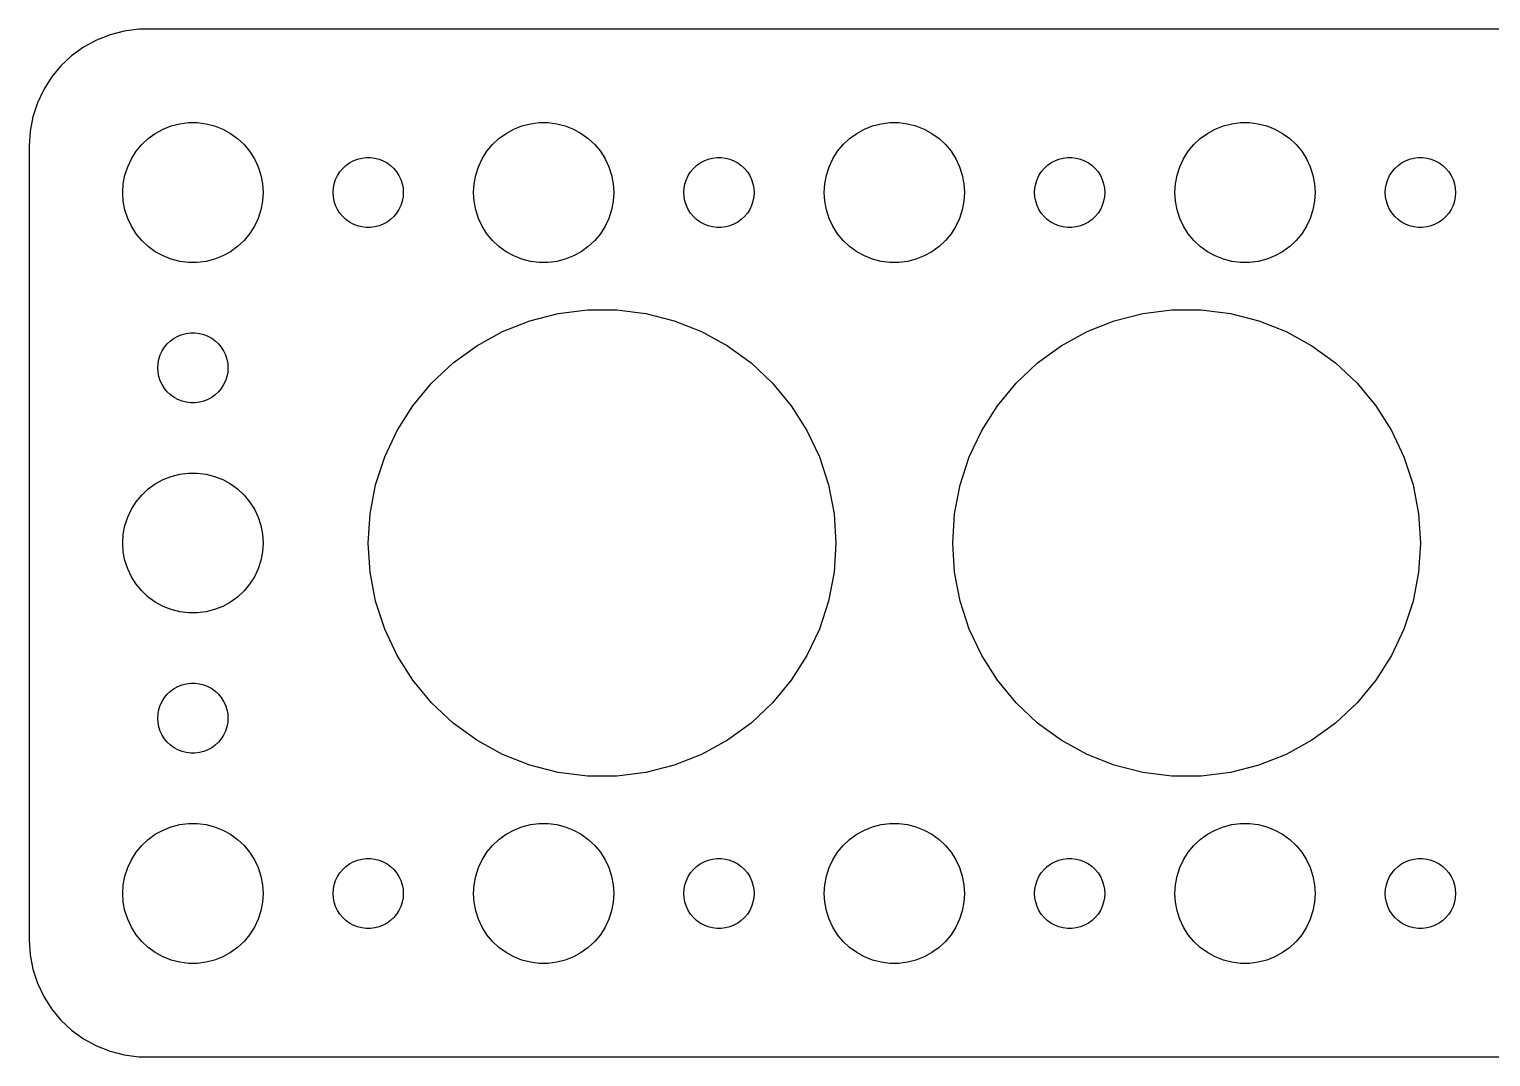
# Model space of a CAD drawing. Header units: metres. Extents: x -74 to 74, y 32 to 76.
# Drawn here: x -74.5 to -12, y 32 to 76 of the extents above; entities that cross this region are included whole.
import ezdxf

# ---------------------------------------------------------------- set-up
doc = ezdxf.new("R2010")
doc.units = ezdxf.units.M

msp = doc.modelspace()

# ---------------------------------------------------------------- linework, layer by layer
for p, q in [((-71.0451, 75.7553), (-71.6289, 75.5241)), ((-70.4369, 75.9114), (-71.0451, 75.7553)), ((-69.8139, 75.9901), (-70.4369, 75.9114)), ((69.8139, 75.9901), (-69.8139, 75.9901)), ((-72.1791, 75.2216), (-72.6871, 74.8526)), ((-71.6289, 75.5241), (-72.1791, 75.2216)), ((-73.1448, 74.4227), (-73.5451, 73.9389)), ((-72.6871, 74.8526), (-73.1448, 74.4227)), ((-73.5451, 73.9389), (-73.8815, 73.4088)), ((-73.8815, 73.4088), (-74.1489, 72.8406)), ((-74.1489, 72.8406), (-74.3429, 72.2434)), ((-74.3429, 72.2434), (-74.4606, 71.6267)), ((-68.427, 71.8532), (-68.0621, 71.9469)), ((-68.0621, 71.9469), (-67.6884, 71.9941)), ((-67.6884, 71.9941), (-67.3116, 71.9941)), ((-67.3116, 71.9941), (-66.9379, 71.9469)), ((-66.9379, 71.9469), (-66.573, 71.8532)), ((-53.427, 71.8532), (-53.0621, 71.9469)), ((-53.0621, 71.9469), (-52.6884, 71.9941)), ((-52.6884, 71.9941), (-52.3116, 71.9941)), ((-52.3116, 71.9941), (-51.9379, 71.9469)), ((-51.9379, 71.9469), (-51.5729, 71.8532)), ((-38.427, 71.8532), (-38.0621, 71.9469)), ((-38.0621, 71.9469), (-37.6884, 71.9941)), ((-37.6884, 71.9941), (-37.3116, 71.9941)), ((-37.3116, 71.9941), (-36.9379, 71.9469)), ((-36.9379, 71.9469), (-36.5729, 71.8532)), ((-23.427, 71.8532), (-23.0621, 71.9469)), ((-23.0621, 71.9469), (-22.6884, 71.9941)), ((-22.6884, 71.9941), (-22.3116, 71.9941)), ((-22.3116, 71.9941), (-21.9379, 71.9469)), ((-21.9379, 71.9469), (-21.5729, 71.8532)), ((-74.4606, 71.6267), (-74.5, 71)), ((-69.6869, 71.0536), (-69.4123, 71.3115)), ((-69.4123, 71.3115), (-69.1075, 71.533)), ((-69.1075, 71.533), (-68.7773, 71.7145)), ((-68.7773, 71.7145), (-68.427, 71.8532)), ((-66.573, 71.8532), (-66.2227, 71.7145)), ((-66.2227, 71.7145), (-65.8925, 71.533)), ((-65.8925, 71.533), (-65.5877, 71.3115)), ((-65.5877, 71.3115), (-65.3131, 71.0536)), ((-54.6869, 71.0536), (-54.4123, 71.3115)), ((-54.4123, 71.3115), (-54.1075, 71.533)), ((-54.1075, 71.533), (-53.7773, 71.7145)), ((-53.7773, 71.7145), (-53.427, 71.8532)), ((-51.5729, 71.8532), (-51.2227, 71.7145)), ((-51.2227, 71.7145), (-50.8925, 71.533)), ((-50.8925, 71.533), (-50.5877, 71.3115)), ((-50.5877, 71.3115), (-50.3131, 71.0536)), ((-39.6869, 71.0536), (-39.4123, 71.3115)), ((-39.4123, 71.3115), (-39.1075, 71.533)), ((-39.1075, 71.533), (-38.7773, 71.7145)), ((-38.7773, 71.7145), (-38.427, 71.8532)), ((-36.5729, 71.8532), (-36.2227, 71.7145)), ((-36.2227, 71.7145), (-35.8925, 71.533)), ((-35.8925, 71.533), (-35.5877, 71.3115)), ((-35.5877, 71.3115), (-35.3131, 71.0536)), ((-24.6869, 71.0536), (-24.4123, 71.3115)), ((-24.4123, 71.3115), (-24.1075, 71.533)), ((-24.1075, 71.533), (-23.7773, 71.7145)), ((-23.7773, 71.7145), (-23.427, 71.8532)), ((-21.5729, 71.8532), (-21.2227, 71.7145)), ((-21.2227, 71.7145), (-20.8925, 71.533)), ((-20.8925, 71.533), (-20.5877, 71.3115)), ((-20.5877, 71.3115), (-20.3131, 71.0536)), ((-74.5, 71), (-74.5, 37)), ((-70.1289, 70.4453), (-69.927, 70.7634)), ((-69.927, 70.7634), (-69.6869, 71.0536)), ((-65.3131, 71.0536), (-65.073, 70.7634)), ((-65.073, 70.7634), (-64.8711, 70.4453)), ((-55.1289, 70.4453), (-54.927, 70.7634)), ((-54.927, 70.7634), (-54.6869, 71.0536)), ((-50.3131, 71.0536), (-50.0729, 70.7634)), ((-50.0729, 70.7634), (-49.8711, 70.4453)), ((-40.1289, 70.4453), (-39.927, 70.7634)), ((-39.927, 70.7634), (-39.6869, 71.0536)), ((-35.3131, 71.0536), (-35.0729, 70.7634)), ((-35.0729, 70.7634), (-34.8711, 70.4453)), ((-25.1289, 70.4453), (-24.927, 70.7634)), ((-24.927, 70.7634), (-24.6869, 71.0536)), ((-20.3131, 71.0536), (-20.0729, 70.7634)), ((-20.0729, 70.7634), (-19.8711, 70.4453)), ((-70.4057, 69.7461), (-70.2893, 70.1044)), ((-70.2893, 70.1044), (-70.1289, 70.4453)), ((-64.8711, 70.4453), (-64.7107, 70.1044)), ((-64.7107, 70.1044), (-64.5943, 69.7461)), ((-61.2135, 69.8817), (-61.0934, 70.0268)), ((-61.0934, 70.0268), (-60.9561, 70.1558)), ((-60.9561, 70.1558), (-60.8037, 70.2665)), ((-60.8037, 70.2665), (-60.6387, 70.3572)), ((-60.6387, 70.3572), (-60.4635, 70.4266)), ((-60.4635, 70.4266), (-60.2811, 70.4734)), ((-60.2811, 70.4734), (-60.0942, 70.497)), ((-60.0942, 70.497), (-59.9058, 70.497)), ((-59.9058, 70.497), (-59.7189, 70.4734)), ((-59.7189, 70.4734), (-59.5365, 70.4266)), ((-59.5365, 70.4266), (-59.3613, 70.3572)), ((-59.3613, 70.3572), (-59.1963, 70.2665)), ((-59.1963, 70.2665), (-59.0439, 70.1558)), ((-59.0439, 70.1558), (-58.9065, 70.0268)), ((-58.9065, 70.0268), (-58.7865, 69.8817)), ((-55.4057, 69.7461), (-55.2893, 70.1044)), ((-55.2893, 70.1044), (-55.1289, 70.4453)), ((-49.8711, 70.4453), (-49.7107, 70.1044)), ((-49.7107, 70.1044), (-49.5942, 69.7461)), ((-46.2135, 69.8817), (-46.0934, 70.0268)), ((-46.0934, 70.0268), (-45.9561, 70.1558)), ((-45.9561, 70.1558), (-45.8037, 70.2665)), ((-45.8037, 70.2665), (-45.6387, 70.3572)), ((-45.6387, 70.3572), (-45.4635, 70.4266)), ((-45.4635, 70.4266), (-45.2811, 70.4734)), ((-45.2811, 70.4734), (-45.0942, 70.497)), ((-45.0942, 70.497), (-44.9058, 70.497)), ((-44.9058, 70.497), (-44.7189, 70.4734)), ((-44.7189, 70.4734), (-44.5365, 70.4266)), ((-44.5365, 70.4266), (-44.3613, 70.3572)), ((-44.3613, 70.3572), (-44.1963, 70.2665)), ((-44.1963, 70.2665), (-44.0439, 70.1558)), ((-44.0439, 70.1558), (-43.9065, 70.0268)), ((-43.9065, 70.0268), (-43.7865, 69.8817)), ((-40.4057, 69.7461), (-40.2893, 70.1044)), ((-40.2893, 70.1044), (-40.1289, 70.4453)), ((-34.8711, 70.4453), (-34.7107, 70.1044)), ((-34.7107, 70.1044), (-34.5942, 69.7461)), ((-31.2135, 69.8817), (-31.0934, 70.0268)), ((-31.0934, 70.0268), (-30.9561, 70.1558)), ((-30.9561, 70.1558), (-30.8037, 70.2665)), ((-30.8037, 70.2665), (-30.6387, 70.3572)), ((-30.6387, 70.3572), (-30.4635, 70.4266)), ((-30.4635, 70.4266), (-30.2811, 70.4734)), ((-30.2811, 70.4734), (-30.0942, 70.497)), ((-30.0942, 70.497), (-29.9058, 70.497)), ((-29.9058, 70.497), (-29.7189, 70.4734)), ((-29.7189, 70.4734), (-29.5365, 70.4266)), ((-29.5365, 70.4266), (-29.3613, 70.3572)), ((-29.3613, 70.3572), (-29.1963, 70.2665)), ((-29.1963, 70.2665), (-29.0439, 70.1558)), ((-29.0439, 70.1558), (-28.9065, 70.0268)), ((-28.9065, 70.0268), (-28.7865, 69.8817)), ((-25.4057, 69.7461), (-25.2893, 70.1044)), ((-25.2893, 70.1044), (-25.1289, 70.4453)), ((-19.8711, 70.4453), (-19.7107, 70.1044)), ((-19.7107, 70.1044), (-19.5942, 69.7461)), ((-16.2135, 69.8817), (-16.0934, 70.0268)), ((-16.0934, 70.0268), (-15.9561, 70.1558)), ((-15.9561, 70.1558), (-15.8037, 70.2665)), ((-15.8037, 70.2665), (-15.6387, 70.3572)), ((-15.6387, 70.3572), (-15.4635, 70.4266)), ((-15.4635, 70.4266), (-15.2811, 70.4734)), ((-15.2811, 70.4734), (-15.0942, 70.497)), ((-15.0942, 70.497), (-14.9058, 70.497)), ((-14.9058, 70.497), (-14.7189, 70.4734)), ((-14.7189, 70.4734), (-14.5365, 70.4266)), ((-14.5365, 70.4266), (-14.3613, 70.3572)), ((-14.3613, 70.3572), (-14.1963, 70.2665)), ((-14.1963, 70.2665), (-14.0439, 70.1558)), ((-14.0439, 70.1558), (-13.9065, 70.0268)), ((-13.9065, 70.0268), (-13.7865, 69.8817)), ((-70.4763, 69.376), (-70.4057, 69.7461)), ((-64.5943, 69.7461), (-64.5237, 69.376)), ((-61.4529, 69.373), (-61.3947, 69.5522)), ((-61.3947, 69.5522), (-61.3145, 69.7226)), ((-61.3145, 69.7226), (-61.2135, 69.8817)), ((-58.7865, 69.8817), (-58.6855, 69.7226)), ((-58.6855, 69.7226), (-58.6053, 69.5522)), ((-58.6053, 69.5522), (-58.5471, 69.373)), ((-55.4763, 69.376), (-55.4057, 69.7461)), ((-49.5942, 69.7461), (-49.5237, 69.376)), ((-46.4529, 69.373), (-46.3947, 69.5522)), ((-46.3947, 69.5522), (-46.3145, 69.7226)), ((-46.3145, 69.7226), (-46.2135, 69.8817)), ((-43.7865, 69.8817), (-43.6855, 69.7226)), ((-43.6855, 69.7226), (-43.6053, 69.5522)), ((-43.6053, 69.5522), (-43.5471, 69.373)), ((-40.4763, 69.376), (-40.4057, 69.7461)), ((-34.5942, 69.7461), (-34.5237, 69.376)), ((-31.4529, 69.373), (-31.3947, 69.5522)), ((-31.3947, 69.5522), (-31.3145, 69.7226)), ((-31.3145, 69.7226), (-31.2135, 69.8817)), ((-28.7865, 69.8817), (-28.6855, 69.7226)), ((-28.6855, 69.7226), (-28.6053, 69.5522)), ((-28.6053, 69.5522), (-28.5471, 69.373)), ((-25.4763, 69.376), (-25.4057, 69.7461)), ((-19.5942, 69.7461), (-19.5237, 69.376)), ((-16.4529, 69.373), (-16.3947, 69.5522)), ((-16.3947, 69.5522), (-16.3145, 69.7226)), ((-16.3145, 69.7226), (-16.2135, 69.8817)), ((-13.7865, 69.8817), (-13.6855, 69.7226)), ((-13.6855, 69.7226), (-13.6053, 69.5522)), ((-13.6053, 69.5522), (-13.5471, 69.373)), ((-70.5, 69), (-70.4763, 69.376)), ((-70.4763, 68.624), (-70.5, 69)), ((-64.5237, 69.376), (-64.5, 69)), ((-64.5, 69), (-64.5237, 68.624)), ((-61.5, 69), (-61.4882, 69.188)), ((-61.4882, 68.812), (-61.5, 69)), ((-61.4882, 69.188), (-61.4529, 69.373)), ((-61.4529, 68.627), (-61.4882, 68.812)), ((-58.5471, 69.373), (-58.5118, 69.188)), ((-58.5118, 68.812), (-58.5471, 68.627)), ((-58.5118, 69.188), (-58.5, 69)), ((-58.5, 69), (-58.5118, 68.812)), ((-55.5, 69), (-55.4763, 69.376)), ((-55.4763, 68.624), (-55.5, 69)), ((-49.5237, 69.376), (-49.5, 69)), ((-49.5, 69), (-49.5237, 68.624)), ((-46.5, 69), (-46.4882, 69.188)), ((-46.4882, 68.812), (-46.5, 69)), ((-46.4882, 69.188), (-46.4529, 69.373)), ((-46.4529, 68.627), (-46.4882, 68.812)), ((-43.5471, 69.373), (-43.5118, 69.188)), ((-43.5118, 68.812), (-43.5471, 68.627)), ((-43.5118, 69.188), (-43.5, 69)), ((-43.5, 69), (-43.5118, 68.812)), ((-40.5, 69), (-40.4763, 69.376)), ((-40.4763, 68.624), (-40.5, 69)), ((-34.5237, 69.376), (-34.5, 69)), ((-34.5, 69), (-34.5237, 68.624)), ((-31.5, 69), (-31.4882, 69.188)), ((-31.4882, 68.812), (-31.5, 69)), ((-31.4882, 69.188), (-31.4529, 69.373)), ((-31.4529, 68.627), (-31.4882, 68.812)), ((-28.5471, 69.373), (-28.5118, 69.188)), ((-28.5118, 68.812), (-28.5471, 68.627)), ((-28.5118, 69.188), (-28.5, 69)), ((-28.5, 69), (-28.5118, 68.812)), ((-25.5, 69), (-25.4763, 69.376)), ((-25.4763, 68.624), (-25.5, 69)), ((-19.5237, 69.376), (-19.5, 69)), ((-19.5, 69), (-19.5237, 68.624)), ((-16.5, 69), (-16.4882, 69.188)), ((-16.4882, 68.812), (-16.5, 69)), ((-16.4882, 69.188), (-16.4529, 69.373)), ((-16.4529, 68.627), (-16.4882, 68.812)), ((-13.5471, 69.373), (-13.5118, 69.188)), ((-13.5118, 68.812), (-13.5471, 68.627)), ((-13.5118, 69.188), (-13.5, 69)), ((-13.5, 69), (-13.5118, 68.812)), ((-70.4057, 68.2539), (-70.4763, 68.624)), ((-70.2893, 67.8956), (-70.4057, 68.2539)), ((-64.5943, 68.2539), (-64.7107, 67.8956)), ((-64.5237, 68.624), (-64.5943, 68.2539)), ((-61.3947, 68.4478), (-61.4529, 68.627)), ((-61.3145, 68.2774), (-61.3947, 68.4478)), ((-61.2135, 68.1183), (-61.3145, 68.2774)), ((-58.6855, 68.2774), (-58.7865, 68.1183)), ((-58.6053, 68.4478), (-58.6855, 68.2774)), ((-58.5471, 68.627), (-58.6053, 68.4478)), ((-55.4057, 68.2539), (-55.4763, 68.624)), ((-55.2893, 67.8956), (-55.4057, 68.2539)), ((-49.5942, 68.2539), (-49.7107, 67.8956)), ((-49.5237, 68.624), (-49.5942, 68.2539)), ((-46.3947, 68.4478), (-46.4529, 68.627)), ((-46.3145, 68.2774), (-46.3947, 68.4478)), ((-46.2135, 68.1183), (-46.3145, 68.2774)), ((-43.6855, 68.2774), (-43.7865, 68.1183)), ((-43.6053, 68.4478), (-43.6855, 68.2774)), ((-43.5471, 68.627), (-43.6053, 68.4478)), ((-40.4057, 68.2539), (-40.4763, 68.624)), ((-40.2893, 67.8956), (-40.4057, 68.2539)), ((-34.5942, 68.2539), (-34.7107, 67.8956)), ((-34.5237, 68.624), (-34.5942, 68.2539)), ((-31.3947, 68.4478), (-31.4529, 68.627)), ((-31.3145, 68.2774), (-31.3947, 68.4478)), ((-31.2135, 68.1183), (-31.3145, 68.2774)), ((-28.6855, 68.2774), (-28.7865, 68.1183)), ((-28.6053, 68.4478), (-28.6855, 68.2774)), ((-28.5471, 68.627), (-28.6053, 68.4478)), ((-25.4057, 68.2539), (-25.4763, 68.624)), ((-25.2893, 67.8956), (-25.4057, 68.2539)), ((-19.5942, 68.2539), (-19.7107, 67.8956)), ((-19.5237, 68.624), (-19.5942, 68.2539)), ((-16.3947, 68.4478), (-16.4529, 68.627)), ((-16.3145, 68.2774), (-16.3947, 68.4478)), ((-16.2135, 68.1183), (-16.3145, 68.2774)), ((-13.6855, 68.2774), (-13.7865, 68.1183)), ((-13.6053, 68.4478), (-13.6855, 68.2774)), ((-13.5471, 68.627), (-13.6053, 68.4478)), ((-70.1289, 67.5547), (-70.2893, 67.8956)), ((-69.927, 67.2366), (-70.1289, 67.5547)), ((-64.8711, 67.5547), (-65.073, 67.2366)), ((-64.7107, 67.8956), (-64.8711, 67.5547)), ((-61.0934, 67.9732), (-61.2135, 68.1183)), ((-60.9561, 67.8442), (-61.0934, 67.9732)), ((-60.8037, 67.7335), (-60.9561, 67.8442)), ((-60.6387, 67.6427), (-60.8037, 67.7335)), ((-60.4635, 67.5734), (-60.6387, 67.6427)), ((-60.2811, 67.5266), (-60.4635, 67.5734)), ((-60.0942, 67.5029), (-60.2811, 67.5266)), ((-59.7189, 67.5266), (-59.9058, 67.5029)), ((-59.5365, 67.5734), (-59.7189, 67.5266)), ((-59.3613, 67.6427), (-59.5365, 67.5734)), ((-59.1963, 67.7335), (-59.3613, 67.6427)), ((-59.0439, 67.8442), (-59.1963, 67.7335)), ((-58.9065, 67.9732), (-59.0439, 67.8442)), ((-58.7865, 68.1183), (-58.9065, 67.9732)), ((-55.1289, 67.5547), (-55.2893, 67.8956)), ((-54.927, 67.2366), (-55.1289, 67.5547)), ((-49.8711, 67.5547), (-50.0729, 67.2366)), ((-49.7107, 67.8956), (-49.8711, 67.5547)), ((-46.0934, 67.9732), (-46.2135, 68.1183)), ((-45.9561, 67.8442), (-46.0934, 67.9732)), ((-45.8037, 67.7335), (-45.9561, 67.8442)), ((-45.6387, 67.6427), (-45.8037, 67.7335)), ((-45.4635, 67.5734), (-45.6387, 67.6427)), ((-45.2811, 67.5266), (-45.4635, 67.5734)), ((-45.0942, 67.5029), (-45.2811, 67.5266)), ((-44.7189, 67.5266), (-44.9058, 67.5029)), ((-44.5365, 67.5734), (-44.7189, 67.5266)), ((-44.3613, 67.6427), (-44.5365, 67.5734)), ((-44.1963, 67.7335), (-44.3613, 67.6427)), ((-44.0439, 67.8442), (-44.1963, 67.7335)), ((-43.9065, 67.9732), (-44.0439, 67.8442)), ((-43.7865, 68.1183), (-43.9065, 67.9732)), ((-40.1289, 67.5547), (-40.2893, 67.8956)), ((-39.927, 67.2366), (-40.1289, 67.5547)), ((-34.8711, 67.5547), (-35.0729, 67.2366)), ((-34.7107, 67.8956), (-34.8711, 67.5547)), ((-31.0934, 67.9732), (-31.2135, 68.1183)), ((-30.9561, 67.8442), (-31.0934, 67.9732)), ((-30.8037, 67.7335), (-30.9561, 67.8442)), ((-30.6387, 67.6427), (-30.8037, 67.7335)), ((-30.4635, 67.5734), (-30.6387, 67.6427)), ((-30.2811, 67.5266), (-30.4635, 67.5734)), ((-30.0942, 67.5029), (-30.2811, 67.5266)), ((-29.7189, 67.5266), (-29.9058, 67.5029)), ((-29.5365, 67.5734), (-29.7189, 67.5266)), ((-29.3613, 67.6427), (-29.5365, 67.5734)), ((-29.1963, 67.7335), (-29.3613, 67.6427)), ((-29.0439, 67.8442), (-29.1963, 67.7335)), ((-28.9065, 67.9732), (-29.0439, 67.8442)), ((-28.7865, 68.1183), (-28.9065, 67.9732)), ((-25.1289, 67.5547), (-25.2893, 67.8956)), ((-24.927, 67.2366), (-25.1289, 67.5547)), ((-19.8711, 67.5547), (-20.0729, 67.2366)), ((-19.7107, 67.8956), (-19.8711, 67.5547)), ((-16.0934, 67.9732), (-16.2135, 68.1183)), ((-15.9561, 67.8442), (-16.0934, 67.9732)), ((-15.8037, 67.7335), (-15.9561, 67.8442)), ((-15.6387, 67.6427), (-15.8037, 67.7335)), ((-15.4635, 67.5734), (-15.6387, 67.6427)), ((-15.2811, 67.5266), (-15.4635, 67.5734)), ((-15.0942, 67.5029), (-15.2811, 67.5266)), ((-14.7189, 67.5266), (-14.9058, 67.5029)), ((-14.5365, 67.5734), (-14.7189, 67.5266)), ((-14.3613, 67.6427), (-14.5365, 67.5734)), ((-14.1963, 67.7335), (-14.3613, 67.6427)), ((-14.0439, 67.8442), (-14.1963, 67.7335)), ((-13.9065, 67.9732), (-14.0439, 67.8442)), ((-13.7865, 68.1183), (-13.9065, 67.9732)), ((-69.6869, 66.9464), (-69.927, 67.2366)), ((-69.4123, 66.6884), (-69.6869, 66.9464)), ((-65.3131, 66.9464), (-65.5877, 66.6884)), ((-65.073, 67.2366), (-65.3131, 66.9464)), ((-59.9058, 67.5029), (-60.0942, 67.5029)), ((-54.6869, 66.9464), (-54.927, 67.2366)), ((-54.4123, 66.6884), (-54.6869, 66.9464)), ((-50.3131, 66.9464), (-50.5877, 66.6884)), ((-50.0729, 67.2366), (-50.3131, 66.9464)), ((-44.9058, 67.5029), (-45.0942, 67.5029)), ((-39.6869, 66.9464), (-39.927, 67.2366)), ((-39.4123, 66.6884), (-39.6869, 66.9464)), ((-35.3131, 66.9464), (-35.5877, 66.6884)), ((-35.0729, 67.2366), (-35.3131, 66.9464)), ((-29.9058, 67.5029), (-30.0942, 67.5029)), ((-24.6869, 66.9464), (-24.927, 67.2366)), ((-24.4123, 66.6884), (-24.6869, 66.9464)), ((-20.3131, 66.9464), (-20.5877, 66.6884)), ((-20.0729, 67.2366), (-20.3131, 66.9464)), ((-14.9058, 67.5029), (-15.0942, 67.5029)), ((-69.1075, 66.467), (-69.4123, 66.6884)), ((-68.7773, 66.2855), (-69.1075, 66.467)), ((-68.427, 66.1468), (-68.7773, 66.2855)), ((-66.2227, 66.2855), (-66.573, 66.1468)), ((-65.8925, 66.467), (-66.2227, 66.2855)), ((-65.5877, 66.6884), (-65.8925, 66.467)), ((-54.1075, 66.467), (-54.4123, 66.6884)), ((-53.7773, 66.2855), (-54.1075, 66.467)), ((-53.427, 66.1468), (-53.7773, 66.2855)), ((-51.2227, 66.2855), (-51.5729, 66.1468)), ((-50.8925, 66.467), (-51.2227, 66.2855)), ((-50.5877, 66.6884), (-50.8925, 66.467)), ((-39.1075, 66.467), (-39.4123, 66.6884)), ((-38.7773, 66.2855), (-39.1075, 66.467)), ((-38.427, 66.1468), (-38.7773, 66.2855)), ((-36.2227, 66.2855), (-36.5729, 66.1468)), ((-35.8925, 66.467), (-36.2227, 66.2855)), ((-35.5877, 66.6884), (-35.8925, 66.467)), ((-24.1075, 66.467), (-24.4123, 66.6884)), ((-23.7773, 66.2855), (-24.1075, 66.467)), ((-23.427, 66.1468), (-23.7773, 66.2855)), ((-21.2227, 66.2855), (-21.5729, 66.1468)), ((-20.8925, 66.467), (-21.2227, 66.2855)), ((-20.5877, 66.6884), (-20.8925, 66.467)), ((-68.0621, 66.0531), (-68.427, 66.1468)), ((-67.6884, 66.0059), (-68.0621, 66.0531)), ((-67.3116, 66.0059), (-67.6884, 66.0059)), ((-66.9379, 66.0531), (-67.3116, 66.0059)), ((-66.573, 66.1468), (-66.9379, 66.0531)), ((-53.0621, 66.0531), (-53.427, 66.1468)), ((-52.6884, 66.0059), (-53.0621, 66.0531)), ((-52.3116, 66.0059), (-52.6884, 66.0059)), ((-51.9379, 66.0531), (-52.3116, 66.0059)), ((-51.5729, 66.1468), (-51.9379, 66.0531)), ((-38.0621, 66.0531), (-38.427, 66.1468)), ((-37.6884, 66.0059), (-38.0621, 66.0531)), ((-37.3116, 66.0059), (-37.6884, 66.0059)), ((-36.9379, 66.0531), (-37.3116, 66.0059)), ((-36.5729, 66.1468), (-36.9379, 66.0531)), ((-23.0621, 66.0531), (-23.427, 66.1468)), ((-22.6884, 66.0059), (-23.0621, 66.0531)), ((-22.3116, 66.0059), (-22.6884, 66.0059)), ((-21.9379, 66.0531), (-22.3116, 66.0059)), ((-21.5729, 66.1468), (-21.9379, 66.0531)), ((-53.0902, 63.5106), (-51.8738, 63.8229)), ((-51.8738, 63.8229), (-50.6279, 63.9803)), ((-50.6279, 63.9803), (-49.3721, 63.9803)), ((-49.3721, 63.9803), (-48.1262, 63.8229)), ((-48.1262, 63.8229), (-46.9098, 63.5106)), ((-28.0902, 63.5106), (-26.8738, 63.8229)), ((-26.8738, 63.8229), (-25.6279, 63.9803)), ((-25.6279, 63.9803), (-24.3721, 63.9803)), ((-24.3721, 63.9803), (-23.1262, 63.8229)), ((-23.1262, 63.8229), (-21.9098, 63.5106)), ((-54.2578, 63.0483), (-53.0902, 63.5106)), ((-46.9098, 63.5106), (-45.7422, 63.0483)), ((-29.2578, 63.0483), (-28.0902, 63.5106)), ((-21.9098, 63.5106), (-20.7422, 63.0483)), ((-68.7135, 62.3817), (-68.5934, 62.5268)), ((-68.5934, 62.5268), (-68.4561, 62.6558)), ((-68.4561, 62.6558), (-68.3037, 62.7665)), ((-68.3037, 62.7665), (-68.1387, 62.8572)), ((-68.1387, 62.8572), (-67.9635, 62.9266)), ((-67.9635, 62.9266), (-67.7811, 62.9734)), ((-67.7811, 62.9734), (-67.5942, 62.997)), ((-67.5942, 62.997), (-67.4058, 62.997)), ((-67.4058, 62.997), (-67.2189, 62.9734)), ((-67.2189, 62.9734), (-67.0365, 62.9266)), ((-67.0365, 62.9266), (-66.8613, 62.8572)), ((-66.8613, 62.8572), (-66.6963, 62.7665)), ((-66.6963, 62.7665), (-66.5439, 62.6558)), ((-66.5439, 62.6558), (-66.4065, 62.5268)), ((-66.4065, 62.5268), (-66.2865, 62.3817)), ((-55.3583, 62.4433), (-54.2578, 63.0483)), ((-45.7422, 63.0483), (-44.6417, 62.4433)), ((-30.3583, 62.4433), (-29.2578, 63.0483)), ((-20.7422, 63.0483), (-19.6417, 62.4433)), ((-68.9529, 61.873), (-68.8947, 62.0522)), ((-68.8947, 62.0522), (-68.8145, 62.2226)), ((-68.8145, 62.2226), (-68.7135, 62.3817)), ((-66.2865, 62.3817), (-66.1855, 62.2226)), ((-66.1855, 62.2226), (-66.1053, 62.0522)), ((-66.1053, 62.0522), (-66.0471, 61.873)), ((-56.3742, 61.7051), (-55.3583, 62.4433)), ((-44.6417, 62.4433), (-43.6257, 61.7051)), ((-31.3742, 61.7051), (-30.3583, 62.4433)), ((-19.6417, 62.4433), (-18.6257, 61.7051)), ((-69, 61.5), (-68.9882, 61.688)), ((-68.9882, 61.312), (-69, 61.5)), ((-68.9882, 61.688), (-68.9529, 61.873)), ((-68.9529, 61.127), (-68.9882, 61.312)), ((-66.0471, 61.873), (-66.0118, 61.688)), ((-66.0118, 61.312), (-66.0471, 61.127)), ((-66.0118, 61.688), (-66, 61.5)), ((-66, 61.5), (-66.0118, 61.312)), ((-57.2897, 60.8455), (-56.3742, 61.7051)), ((-43.6257, 61.7051), (-42.7103, 60.8455)), ((-32.2897, 60.8455), (-31.3742, 61.7051)), ((-18.6257, 61.7051), (-17.7103, 60.8455)), ((-68.8947, 60.9478), (-68.9529, 61.127)), ((-68.8145, 60.7774), (-68.8947, 60.9478)), ((-68.7135, 60.6183), (-68.8145, 60.7774)), ((-66.1855, 60.7774), (-66.2865, 60.6183)), ((-66.1053, 60.9478), (-66.1855, 60.7774)), ((-66.0471, 61.127), (-66.1053, 60.9478)), ((-58.0902, 59.8778), (-57.2897, 60.8455)), ((-42.7103, 60.8455), (-41.9098, 59.8778)), ((-33.0902, 59.8778), (-32.2897, 60.8455)), ((-17.7103, 60.8455), (-16.9098, 59.8778)), ((-68.5934, 60.4732), (-68.7135, 60.6183)), ((-68.4561, 60.3442), (-68.5934, 60.4732)), ((-68.3037, 60.2335), (-68.4561, 60.3442)), ((-68.1387, 60.1427), (-68.3037, 60.2335)), ((-67.9635, 60.0734), (-68.1387, 60.1427)), ((-67.7811, 60.0266), (-67.9635, 60.0734)), ((-67.5942, 60.0029), (-67.7811, 60.0266)), ((-67.2189, 60.0266), (-67.4058, 60.0029)), ((-67.0365, 60.0734), (-67.2189, 60.0266)), ((-66.8613, 60.1427), (-67.0365, 60.0734)), ((-66.6963, 60.2335), (-66.8613, 60.1427)), ((-66.5439, 60.3442), (-66.6963, 60.2335)), ((-66.4065, 60.4732), (-66.5439, 60.3442)), ((-66.2865, 60.6183), (-66.4065, 60.4732)), ((-67.4058, 60.0029), (-67.5942, 60.0029)), ((-58.7631, 58.8175), (-58.0902, 59.8778)), ((-41.9098, 59.8778), (-41.2369, 58.8175)), ((-33.7631, 58.8175), (-33.0902, 59.8778)), ((-16.9098, 59.8778), (-16.2369, 58.8175)), ((-59.2978, 57.6812), (-58.7631, 58.8175)), ((-41.2369, 58.8175), (-40.7022, 57.6812)), ((-34.2978, 57.6812), (-33.7631, 58.8175)), ((-16.2369, 58.8175), (-15.7022, 57.6812)), ((-59.6858, 56.4869), (-59.2978, 57.6812)), ((-40.7022, 57.6812), (-40.3142, 56.4869)), ((-34.6858, 56.4869), (-34.2978, 57.6812)), ((-15.7022, 57.6812), (-15.3142, 56.4869)), ((-68.427, 56.8532), (-68.0621, 56.9469)), ((-68.0621, 56.9469), (-67.6884, 56.9941)), ((-67.6884, 56.9941), (-67.3116, 56.9941)), ((-67.3116, 56.9941), (-66.9379, 56.9469)), ((-66.9379, 56.9469), (-66.573, 56.8532)), ((-69.6869, 56.0536), (-69.4123, 56.3115)), ((-69.4123, 56.3115), (-69.1075, 56.533)), ((-69.1075, 56.533), (-68.7773, 56.7145)), ((-68.7773, 56.7145), (-68.427, 56.8532)), ((-66.573, 56.8532), (-66.2227, 56.7145)), ((-66.2227, 56.7145), (-65.8925, 56.533)), ((-65.8925, 56.533), (-65.5877, 56.3115)), ((-65.5877, 56.3115), (-65.3131, 56.0536)), ((-59.9211, 55.2533), (-59.6858, 56.4869)), ((-40.3142, 56.4869), (-40.0788, 55.2533)), ((-34.9211, 55.2533), (-34.6858, 56.4869)), ((-15.3142, 56.4869), (-15.0788, 55.2533)), ((-70.1289, 55.4453), (-69.927, 55.7634)), ((-69.927, 55.7634), (-69.6869, 56.0536)), ((-65.3131, 56.0536), (-65.073, 55.7634)), ((-65.073, 55.7634), (-64.8711, 55.4453)), ((-70.4057, 54.7461), (-70.2893, 55.1044)), ((-70.2893, 55.1044), (-70.1289, 55.4453)), ((-64.8711, 55.4453), (-64.7107, 55.1044)), ((-64.7107, 55.1044), (-64.5943, 54.7461)), ((-60, 54), (-59.9211, 55.2533)), ((-40.0788, 55.2533), (-40, 54)), ((-35, 54), (-34.9211, 55.2533)), ((-15.0788, 55.2533), (-15, 54)), ((-70.4763, 54.376), (-70.4057, 54.7461)), ((-64.5943, 54.7461), (-64.5237, 54.376)), ((-70.5, 54), (-70.4763, 54.376)), ((-70.4763, 53.624), (-70.5, 54)), ((-64.5237, 54.376), (-64.5, 54)), ((-64.5, 54), (-64.5237, 53.624)), ((-59.9211, 52.7467), (-60, 54)), ((-40, 54), (-40.0788, 52.7467)), ((-34.9211, 52.7467), (-35, 54)), ((-15, 54), (-15.0788, 52.7467)), ((-70.4057, 53.2539), (-70.4763, 53.624)), ((-70.2893, 52.8956), (-70.4057, 53.2539)), ((-64.5943, 53.2539), (-64.7107, 52.8956)), ((-64.5237, 53.624), (-64.5943, 53.2539)), ((-70.1289, 52.5547), (-70.2893, 52.8956)), ((-69.927, 52.2366), (-70.1289, 52.5547)), ((-64.8711, 52.5547), (-65.073, 52.2366)), ((-64.7107, 52.8956), (-64.8711, 52.5547)), ((-59.6858, 51.5131), (-59.9211, 52.7467)), ((-40.0788, 52.7467), (-40.3142, 51.5131)), ((-34.6858, 51.5131), (-34.9211, 52.7467)), ((-15.0788, 52.7467), (-15.3142, 51.5131)), ((-69.6869, 51.9464), (-69.927, 52.2366)), ((-69.4123, 51.6885), (-69.6869, 51.9464)), ((-65.3131, 51.9464), (-65.5877, 51.6885)), ((-65.073, 52.2366), (-65.3131, 51.9464)), ((-69.1075, 51.467), (-69.4123, 51.6885)), ((-68.7773, 51.2855), (-69.1075, 51.467)), ((-68.427, 51.1468), (-68.7773, 51.2855)), ((-66.2227, 51.2855), (-66.573, 51.1468)), ((-65.8925, 51.467), (-66.2227, 51.2855)), ((-65.5877, 51.6885), (-65.8925, 51.467)), ((-59.2978, 50.3188), (-59.6858, 51.5131)), ((-40.3142, 51.5131), (-40.7022, 50.3188)), ((-34.2978, 50.3188), (-34.6858, 51.5131)), ((-15.3142, 51.5131), (-15.7022, 50.3188)), ((-68.0621, 51.0531), (-68.427, 51.1468)), ((-67.6884, 51.0059), (-68.0621, 51.0531)), ((-67.3116, 51.0059), (-67.6884, 51.0059)), ((-66.9379, 51.0531), (-67.3116, 51.0059)), ((-66.573, 51.1468), (-66.9379, 51.0531)), ((-58.7631, 49.1825), (-59.2978, 50.3188)), ((-40.7022, 50.3188), (-41.2369, 49.1825)), ((-33.7631, 49.1825), (-34.2978, 50.3188)), ((-15.7022, 50.3188), (-16.2369, 49.1825)), ((-58.0902, 48.1222), (-58.7631, 49.1825)), ((-41.2369, 49.1825), (-41.9098, 48.1222)), ((-33.0902, 48.1222), (-33.7631, 49.1825)), ((-16.2369, 49.1825), (-16.9098, 48.1222)), ((-68.7135, 47.3817), (-68.5934, 47.5268)), ((-68.5934, 47.5268), (-68.4561, 47.6558)), ((-68.4561, 47.6558), (-68.3037, 47.7665)), ((-68.3037, 47.7665), (-68.1387, 47.8573)), ((-68.1387, 47.8573), (-67.9635, 47.9266)), ((-67.9635, 47.9266), (-67.7811, 47.9734)), ((-67.7811, 47.9734), (-67.5942, 47.9971)), ((-67.5942, 47.9971), (-67.4058, 47.9971)), ((-67.4058, 47.9971), (-67.2189, 47.9734)), ((-67.2189, 47.9734), (-67.0365, 47.9266)), ((-67.0365, 47.9266), (-66.8613, 47.8573)), ((-66.8613, 47.8573), (-66.6963, 47.7665)), ((-66.6963, 47.7665), (-66.5439, 47.6558)), ((-66.5439, 47.6558), (-66.4065, 47.5268)), ((-66.4065, 47.5268), (-66.2865, 47.3817)), ((-57.2897, 47.1545), (-58.0902, 48.1222)), ((-41.9098, 48.1222), (-42.7103, 47.1545)), ((-32.2897, 47.1545), (-33.0902, 48.1222)), ((-16.9098, 48.1222), (-17.7103, 47.1545)), ((-68.9529, 46.873), (-68.8947, 47.0522)), ((-68.8947, 47.0522), (-68.8145, 47.2226)), ((-68.8145, 47.2226), (-68.7135, 47.3817)), ((-66.2865, 47.3817), (-66.1855, 47.2226)), ((-66.1855, 47.2226), (-66.1053, 47.0522)), ((-66.1053, 47.0522), (-66.0471, 46.873)), ((-56.3742, 46.2949), (-57.2897, 47.1545)), ((-42.7103, 47.1545), (-43.6257, 46.2949)), ((-31.3742, 46.2949), (-32.2897, 47.1545)), ((-17.7103, 47.1545), (-18.6257, 46.2949)), ((-69, 46.5), (-68.9882, 46.688)), ((-68.9882, 46.312), (-69, 46.5)), ((-68.9882, 46.688), (-68.9529, 46.873)), ((-68.9529, 46.127), (-68.9882, 46.312)), ((-66.0471, 46.873), (-66.0118, 46.688)), ((-66.0118, 46.312), (-66.0471, 46.127)), ((-66.0118, 46.688), (-66, 46.5)), ((-66, 46.5), (-66.0118, 46.312)), ((-55.3583, 45.5567), (-56.3742, 46.2949)), ((-43.6257, 46.2949), (-44.6417, 45.5567)), ((-30.3583, 45.5567), (-31.3742, 46.2949)), ((-18.6257, 46.2949), (-19.6417, 45.5567)), ((-68.8947, 45.9478), (-68.9529, 46.127)), ((-68.8145, 45.7774), (-68.8947, 45.9478)), ((-68.7135, 45.6183), (-68.8145, 45.7774)), ((-66.1855, 45.7774), (-66.2865, 45.6183)), ((-66.1053, 45.9478), (-66.1855, 45.7774)), ((-66.0471, 46.127), (-66.1053, 45.9478)), ((-68.5934, 45.4732), (-68.7135, 45.6183)), ((-68.4561, 45.3442), (-68.5934, 45.4732)), ((-68.3037, 45.2335), (-68.4561, 45.3442)), ((-68.1387, 45.1428), (-68.3037, 45.2335)), ((-67.9635, 45.0734), (-68.1387, 45.1428)), ((-67.7811, 45.0266), (-67.9635, 45.0734)), ((-67.5942, 45.003), (-67.7811, 45.0266)), ((-67.2189, 45.0266), (-67.4058, 45.003)), ((-67.0365, 45.0734), (-67.2189, 45.0266)), ((-66.8613, 45.1428), (-67.0365, 45.0734)), ((-66.6963, 45.2335), (-66.8613, 45.1428)), ((-66.5439, 45.3442), (-66.6963, 45.2335)), ((-66.4065, 45.4732), (-66.5439, 45.3442)), ((-66.2865, 45.6183), (-66.4065, 45.4732)), ((-54.2578, 44.9517), (-55.3583, 45.5567)), ((-44.6417, 45.5567), (-45.7422, 44.9517)), ((-29.2578, 44.9517), (-30.3583, 45.5567)), ((-19.6417, 45.5567), (-20.7422, 44.9517)), ((-67.4058, 45.003), (-67.5942, 45.003)), ((-53.0902, 44.4894), (-54.2578, 44.9517)), ((-51.8738, 44.1771), (-53.0902, 44.4894)), ((-46.9098, 44.4894), (-48.1262, 44.1771)), ((-45.7422, 44.9517), (-46.9098, 44.4894)), ((-28.0902, 44.4894), (-29.2578, 44.9517)), ((-26.8738, 44.1771), (-28.0902, 44.4894)), ((-21.9098, 44.4894), (-23.1262, 44.1771)), ((-20.7422, 44.9517), (-21.9098, 44.4894)), ((-50.6279, 44.0197), (-51.8738, 44.1771)), ((-49.3721, 44.0197), (-50.6279, 44.0197)), ((-48.1262, 44.1771), (-49.3721, 44.0197)), ((-25.6279, 44.0197), (-26.8738, 44.1771)), ((-24.3721, 44.0197), (-25.6279, 44.0197)), ((-23.1262, 44.1771), (-24.3721, 44.0197)), ((-68.427, 41.8532), (-68.0621, 41.9469)), ((-68.0621, 41.9469), (-67.6884, 41.9941)), ((-67.6884, 41.9941), (-67.3116, 41.9941)), ((-67.3116, 41.9941), (-66.9379, 41.9469)), ((-66.9379, 41.9469), (-66.573, 41.8532)), ((-53.427, 41.8532), (-53.0621, 41.9469)), ((-53.0621, 41.9469), (-52.6884, 41.9941)), ((-52.6884, 41.9941), (-52.3116, 41.9941)), ((-52.3116, 41.9941), (-51.9379, 41.9469)), ((-51.9379, 41.9469), (-51.5729, 41.8532)), ((-38.427, 41.8532), (-38.0621, 41.9469)), ((-38.0621, 41.9469), (-37.6884, 41.9941)), ((-37.6884, 41.9941), (-37.3116, 41.9941)), ((-37.3116, 41.9941), (-36.9379, 41.9469)), ((-36.9379, 41.9469), (-36.5729, 41.8532)), ((-23.427, 41.8532), (-23.0621, 41.9469)), ((-23.0621, 41.9469), (-22.6884, 41.9941)), ((-22.6884, 41.9941), (-22.3116, 41.9941)), ((-22.3116, 41.9941), (-21.9379, 41.9469)), ((-21.9379, 41.9469), (-21.5729, 41.8532)), ((-69.6869, 41.0536), (-69.4123, 41.3116)), ((-69.4123, 41.3116), (-69.1075, 41.533)), ((-69.1075, 41.533), (-68.7773, 41.7145)), ((-68.7773, 41.7145), (-68.427, 41.8532)), ((-66.573, 41.8532), (-66.2227, 41.7145)), ((-66.2227, 41.7145), (-65.8925, 41.533)), ((-65.8925, 41.533), (-65.5877, 41.3116)), ((-65.5877, 41.3116), (-65.3131, 41.0536)), ((-54.6869, 41.0536), (-54.4123, 41.3116)), ((-54.4123, 41.3116), (-54.1075, 41.533)), ((-54.1075, 41.533), (-53.7773, 41.7145)), ((-53.7773, 41.7145), (-53.427, 41.8532)), ((-51.5729, 41.8532), (-51.2227, 41.7145)), ((-51.2227, 41.7145), (-50.8925, 41.533)), ((-50.8925, 41.533), (-50.5877, 41.3116)), ((-50.5877, 41.3116), (-50.3131, 41.0536)), ((-39.6869, 41.0536), (-39.4123, 41.3116)), ((-39.4123, 41.3116), (-39.1075, 41.533)), ((-39.1075, 41.533), (-38.7773, 41.7145)), ((-38.7773, 41.7145), (-38.427, 41.8532)), ((-36.5729, 41.8532), (-36.2227, 41.7145)), ((-36.2227, 41.7145), (-35.8925, 41.533)), ((-35.8925, 41.533), (-35.5877, 41.3116)), ((-35.5877, 41.3116), (-35.3131, 41.0536)), ((-24.6869, 41.0536), (-24.4123, 41.3116)), ((-24.4123, 41.3116), (-24.1075, 41.533)), ((-24.1075, 41.533), (-23.7773, 41.7145)), ((-23.7773, 41.7145), (-23.427, 41.8532)), ((-21.5729, 41.8532), (-21.2227, 41.7145)), ((-21.2227, 41.7145), (-20.8925, 41.533)), ((-20.8925, 41.533), (-20.5877, 41.3116)), ((-20.5877, 41.3116), (-20.3131, 41.0536)), ((-70.1289, 40.4453), (-69.927, 40.7634)), ((-69.927, 40.7634), (-69.6869, 41.0536)), ((-65.3131, 41.0536), (-65.073, 40.7634)), ((-65.073, 40.7634), (-64.8711, 40.4453)), ((-55.1289, 40.4453), (-54.927, 40.7634)), ((-54.927, 40.7634), (-54.6869, 41.0536)), ((-50.3131, 41.0536), (-50.0729, 40.7634)), ((-50.0729, 40.7634), (-49.8711, 40.4453)), ((-40.1289, 40.4453), (-39.927, 40.7634)), ((-39.927, 40.7634), (-39.6869, 41.0536)), ((-35.3131, 41.0536), (-35.0729, 40.7634)), ((-35.0729, 40.7634), (-34.8711, 40.4453)), ((-25.1289, 40.4453), (-24.927, 40.7634)), ((-24.927, 40.7634), (-24.6869, 41.0536)), ((-20.3131, 41.0536), (-20.0729, 40.7634)), ((-20.0729, 40.7634), (-19.8711, 40.4453)), ((-70.4057, 39.7461), (-70.2893, 40.1044)), ((-70.2893, 40.1044), (-70.1289, 40.4453)), ((-64.8711, 40.4453), (-64.7107, 40.1044)), ((-64.7107, 40.1044), (-64.5943, 39.7461)), ((-61.2135, 39.8817), (-61.0934, 40.0268)), ((-61.0934, 40.0268), (-60.9561, 40.1558)), ((-60.9561, 40.1558), (-60.8037, 40.2665)), ((-60.8037, 40.2665), (-60.6387, 40.3573)), ((-60.6387, 40.3573), (-60.4635, 40.4266)), ((-60.4635, 40.4266), (-60.2811, 40.4734)), ((-60.2811, 40.4734), (-60.0942, 40.4971)), ((-60.0942, 40.4971), (-59.9058, 40.4971)), ((-59.9058, 40.4971), (-59.7189, 40.4734)), ((-59.7189, 40.4734), (-59.5365, 40.4266)), ((-59.5365, 40.4266), (-59.3613, 40.3573)), ((-59.3613, 40.3573), (-59.1963, 40.2665)), ((-59.1963, 40.2665), (-59.0439, 40.1558)), ((-59.0439, 40.1558), (-58.9065, 40.0268)), ((-58.9065, 40.0268), (-58.7865, 39.8817)), ((-55.4057, 39.7461), (-55.2893, 40.1044)), ((-55.2893, 40.1044), (-55.1289, 40.4453)), ((-49.8711, 40.4453), (-49.7107, 40.1044)), ((-49.7107, 40.1044), (-49.5942, 39.7461)), ((-46.2135, 39.8817), (-46.0934, 40.0268)), ((-46.0934, 40.0268), (-45.9561, 40.1558)), ((-45.9561, 40.1558), (-45.8037, 40.2665)), ((-45.8037, 40.2665), (-45.6387, 40.3573)), ((-45.6387, 40.3573), (-45.4635, 40.4266)), ((-45.4635, 40.4266), (-45.2811, 40.4734)), ((-45.2811, 40.4734), (-45.0942, 40.4971)), ((-45.0942, 40.4971), (-44.9058, 40.4971)), ((-44.9058, 40.4971), (-44.7189, 40.4734)), ((-44.7189, 40.4734), (-44.5365, 40.4266)), ((-44.5365, 40.4266), (-44.3613, 40.3573)), ((-44.3613, 40.3573), (-44.1963, 40.2665)), ((-44.1963, 40.2665), (-44.0439, 40.1558)), ((-44.0439, 40.1558), (-43.9065, 40.0268)), ((-43.9065, 40.0268), (-43.7865, 39.8817)), ((-40.4057, 39.7461), (-40.2893, 40.1044)), ((-40.2893, 40.1044), (-40.1289, 40.4453)), ((-34.8711, 40.4453), (-34.7107, 40.1044)), ((-34.7107, 40.1044), (-34.5942, 39.7461)), ((-31.2135, 39.8817), (-31.0934, 40.0268)), ((-31.0934, 40.0268), (-30.9561, 40.1558)), ((-30.9561, 40.1558), (-30.8037, 40.2665)), ((-30.8037, 40.2665), (-30.6387, 40.3573)), ((-30.6387, 40.3573), (-30.4635, 40.4266)), ((-30.4635, 40.4266), (-30.2811, 40.4734)), ((-30.2811, 40.4734), (-30.0942, 40.4971)), ((-30.0942, 40.4971), (-29.9058, 40.4971)), ((-29.9058, 40.4971), (-29.7189, 40.4734)), ((-29.7189, 40.4734), (-29.5365, 40.4266)), ((-29.5365, 40.4266), (-29.3613, 40.3573)), ((-29.3613, 40.3573), (-29.1963, 40.2665)), ((-29.1963, 40.2665), (-29.0439, 40.1558)), ((-29.0439, 40.1558), (-28.9065, 40.0268)), ((-28.9065, 40.0268), (-28.7865, 39.8817)), ((-25.4057, 39.7461), (-25.2893, 40.1044)), ((-25.2893, 40.1044), (-25.1289, 40.4453)), ((-19.8711, 40.4453), (-19.7107, 40.1044)), ((-19.7107, 40.1044), (-19.5942, 39.7461)), ((-16.2135, 39.8817), (-16.0934, 40.0268)), ((-16.0934, 40.0268), (-15.9561, 40.1558)), ((-15.9561, 40.1558), (-15.8037, 40.2665)), ((-15.8037, 40.2665), (-15.6387, 40.3573)), ((-15.6387, 40.3573), (-15.4635, 40.4266)), ((-15.4635, 40.4266), (-15.2811, 40.4734)), ((-15.2811, 40.4734), (-15.0942, 40.4971)), ((-15.0942, 40.4971), (-14.9058, 40.4971)), ((-14.9058, 40.4971), (-14.7189, 40.4734)), ((-14.7189, 40.4734), (-14.5365, 40.4266)), ((-14.5365, 40.4266), (-14.3613, 40.3573)), ((-14.3613, 40.3573), (-14.1963, 40.2665)), ((-14.1963, 40.2665), (-14.0439, 40.1558)), ((-14.0439, 40.1558), (-13.9065, 40.0268)), ((-13.9065, 40.0268), (-13.7865, 39.8817)), ((-70.4763, 39.376), (-70.4057, 39.7461)), ((-64.5943, 39.7461), (-64.5237, 39.376)), ((-61.4529, 39.373), (-61.3947, 39.5522)), ((-61.3947, 39.5522), (-61.3145, 39.7226)), ((-61.3145, 39.7226), (-61.2135, 39.8817)), ((-58.7865, 39.8817), (-58.6855, 39.7226)), ((-58.6855, 39.7226), (-58.6053, 39.5522)), ((-58.6053, 39.5522), (-58.5471, 39.373)), ((-55.4763, 39.376), (-55.4057, 39.7461)), ((-49.5942, 39.7461), (-49.5237, 39.376)), ((-46.4529, 39.373), (-46.3947, 39.5522)), ((-46.3947, 39.5522), (-46.3145, 39.7226)), ((-46.3145, 39.7226), (-46.2135, 39.8817)), ((-43.7865, 39.8817), (-43.6855, 39.7226)), ((-43.6855, 39.7226), (-43.6053, 39.5522)), ((-43.6053, 39.5522), (-43.5471, 39.373)), ((-40.4763, 39.376), (-40.4057, 39.7461)), ((-34.5942, 39.7461), (-34.5237, 39.376)), ((-31.4529, 39.373), (-31.3947, 39.5522)), ((-31.3947, 39.5522), (-31.3145, 39.7226)), ((-31.3145, 39.7226), (-31.2135, 39.8817)), ((-28.7865, 39.8817), (-28.6855, 39.7226)), ((-28.6855, 39.7226), (-28.6053, 39.5522)), ((-28.6053, 39.5522), (-28.5471, 39.373)), ((-25.4763, 39.376), (-25.4057, 39.7461)), ((-19.5942, 39.7461), (-19.5237, 39.376)), ((-16.4529, 39.373), (-16.3947, 39.5522)), ((-16.3947, 39.5522), (-16.3145, 39.7226)), ((-16.3145, 39.7226), (-16.2135, 39.8817)), ((-13.7865, 39.8817), (-13.6855, 39.7226)), ((-13.6855, 39.7226), (-13.6053, 39.5522)), ((-13.6053, 39.5522), (-13.5471, 39.373)), ((-70.5, 39), (-70.4763, 39.376)), ((-70.4763, 38.624), (-70.5, 39)), ((-64.5237, 39.376), (-64.5, 39)), ((-64.5, 39), (-64.5237, 38.624)), ((-61.5, 39), (-61.4882, 39.188)), ((-61.4882, 38.812), (-61.5, 39)), ((-61.4882, 39.188), (-61.4529, 39.373)), ((-61.4529, 38.627), (-61.4882, 38.812)), ((-58.5471, 39.373), (-58.5118, 39.188)), ((-58.5118, 38.812), (-58.5471, 38.627)), ((-58.5118, 39.188), (-58.5, 39)), ((-58.5, 39), (-58.5118, 38.812)), ((-55.5, 39), (-55.4763, 39.376)), ((-55.4763, 38.624), (-55.5, 39)), ((-49.5237, 39.376), (-49.5, 39)), ((-49.5, 39), (-49.5237, 38.624)), ((-46.5, 39), (-46.4882, 39.188)), ((-46.4882, 38.812), (-46.5, 39)), ((-46.4882, 39.188), (-46.4529, 39.373)), ((-46.4529, 38.627), (-46.4882, 38.812)), ((-43.5471, 39.373), (-43.5118, 39.188)), ((-43.5118, 38.812), (-43.5471, 38.627)), ((-43.5118, 39.188), (-43.5, 39)), ((-43.5, 39), (-43.5118, 38.812)), ((-40.5, 39), (-40.4763, 39.376)), ((-40.4763, 38.624), (-40.5, 39)), ((-34.5237, 39.376), (-34.5, 39)), ((-34.5, 39), (-34.5237, 38.624)), ((-31.5, 39), (-31.4882, 39.188)), ((-31.4882, 38.812), (-31.5, 39)), ((-31.4882, 39.188), (-31.4529, 39.373)), ((-31.4529, 38.627), (-31.4882, 38.812)), ((-28.5471, 39.373), (-28.5118, 39.188)), ((-28.5118, 38.812), (-28.5471, 38.627)), ((-28.5118, 39.188), (-28.5, 39)), ((-28.5, 39), (-28.5118, 38.812)), ((-25.5, 39), (-25.4763, 39.376)), ((-25.4763, 38.624), (-25.5, 39)), ((-19.5237, 39.376), (-19.5, 39)), ((-19.5, 39), (-19.5237, 38.624)), ((-16.5, 39), (-16.4882, 39.188)), ((-16.4882, 38.812), (-16.5, 39)), ((-16.4882, 39.188), (-16.4529, 39.373)), ((-16.4529, 38.627), (-16.4882, 38.812)), ((-13.5471, 39.373), (-13.5118, 39.188)), ((-13.5118, 38.812), (-13.5471, 38.627)), ((-13.5118, 39.188), (-13.5, 39)), ((-13.5, 39), (-13.5118, 38.812)), ((-70.4057, 38.2539), (-70.4763, 38.624)), ((-70.2893, 37.8956), (-70.4057, 38.2539)), ((-64.5943, 38.2539), (-64.7107, 37.8956)), ((-64.5237, 38.624), (-64.5943, 38.2539)), ((-61.3947, 38.4478), (-61.4529, 38.627)), ((-61.3145, 38.2774), (-61.3947, 38.4478)), ((-61.2135, 38.1183), (-61.3145, 38.2774)), ((-58.6855, 38.2774), (-58.7865, 38.1183)), ((-58.6053, 38.4478), (-58.6855, 38.2774)), ((-58.5471, 38.627), (-58.6053, 38.4478)), ((-55.4057, 38.2539), (-55.4763, 38.624)), ((-55.2893, 37.8956), (-55.4057, 38.2539)), ((-49.5942, 38.2539), (-49.7107, 37.8956)), ((-49.5237, 38.624), (-49.5942, 38.2539)), ((-46.3947, 38.4478), (-46.4529, 38.627)), ((-46.3145, 38.2774), (-46.3947, 38.4478)), ((-46.2135, 38.1183), (-46.3145, 38.2774)), ((-43.6855, 38.2774), (-43.7865, 38.1183)), ((-43.6053, 38.4478), (-43.6855, 38.2774)), ((-43.5471, 38.627), (-43.6053, 38.4478)), ((-40.4057, 38.2539), (-40.4763, 38.624)), ((-40.2893, 37.8956), (-40.4057, 38.2539)), ((-34.5942, 38.2539), (-34.7107, 37.8956)), ((-34.5237, 38.624), (-34.5942, 38.2539)), ((-31.3947, 38.4478), (-31.4529, 38.627)), ((-31.3145, 38.2774), (-31.3947, 38.4478)), ((-31.2135, 38.1183), (-31.3145, 38.2774)), ((-28.6855, 38.2774), (-28.7865, 38.1183)), ((-28.6053, 38.4478), (-28.6855, 38.2774)), ((-28.5471, 38.627), (-28.6053, 38.4478)), ((-25.4057, 38.2539), (-25.4763, 38.624)), ((-25.2893, 37.8956), (-25.4057, 38.2539)), ((-19.5942, 38.2539), (-19.7107, 37.8956)), ((-19.5237, 38.624), (-19.5942, 38.2539)), ((-16.3947, 38.4478), (-16.4529, 38.627)), ((-16.3145, 38.2774), (-16.3947, 38.4478)), ((-16.2135, 38.1183), (-16.3145, 38.2774)), ((-13.6855, 38.2774), (-13.7865, 38.1183)), ((-13.6053, 38.4478), (-13.6855, 38.2774)), ((-13.5471, 38.627), (-13.6053, 38.4478)), ((-70.1289, 37.5547), (-70.2893, 37.8956)), ((-69.927, 37.2366), (-70.1289, 37.5547)), ((-64.8711, 37.5547), (-65.073, 37.2366)), ((-64.7107, 37.8956), (-64.8711, 37.5547)), ((-61.0934, 37.9732), (-61.2135, 38.1183)), ((-60.9561, 37.8442), (-61.0934, 37.9732)), ((-60.8037, 37.7335), (-60.9561, 37.8442)), ((-60.6387, 37.6428), (-60.8037, 37.7335)), ((-60.4635, 37.5734), (-60.6387, 37.6428)), ((-60.2811, 37.5266), (-60.4635, 37.5734)), ((-60.0942, 37.503), (-60.2811, 37.5266)), ((-59.7189, 37.5266), (-59.9058, 37.503)), ((-59.5365, 37.5734), (-59.7189, 37.5266)), ((-59.3613, 37.6428), (-59.5365, 37.5734)), ((-59.1963, 37.7335), (-59.3613, 37.6428)), ((-59.0439, 37.8442), (-59.1963, 37.7335)), ((-58.9065, 37.9732), (-59.0439, 37.8442)), ((-58.7865, 38.1183), (-58.9065, 37.9732)), ((-55.1289, 37.5547), (-55.2893, 37.8956)), ((-54.927, 37.2366), (-55.1289, 37.5547)), ((-49.8711, 37.5547), (-50.0729, 37.2366)), ((-49.7107, 37.8956), (-49.8711, 37.5547)), ((-46.0934, 37.9732), (-46.2135, 38.1183)), ((-45.9561, 37.8442), (-46.0934, 37.9732)), ((-45.8037, 37.7335), (-45.9561, 37.8442)), ((-45.6387, 37.6428), (-45.8037, 37.7335)), ((-45.4635, 37.5734), (-45.6387, 37.6428)), ((-45.2811, 37.5266), (-45.4635, 37.5734)), ((-45.0942, 37.503), (-45.2811, 37.5266)), ((-44.7189, 37.5266), (-44.9058, 37.503)), ((-44.5365, 37.5734), (-44.7189, 37.5266)), ((-44.3613, 37.6428), (-44.5365, 37.5734)), ((-44.1963, 37.7335), (-44.3613, 37.6428)), ((-44.0439, 37.8442), (-44.1963, 37.7335)), ((-43.9065, 37.9732), (-44.0439, 37.8442)), ((-43.7865, 38.1183), (-43.9065, 37.9732)), ((-40.1289, 37.5547), (-40.2893, 37.8956)), ((-39.927, 37.2366), (-40.1289, 37.5547)), ((-34.8711, 37.5547), (-35.0729, 37.2366)), ((-34.7107, 37.8956), (-34.8711, 37.5547)), ((-31.0934, 37.9732), (-31.2135, 38.1183)), ((-30.9561, 37.8442), (-31.0934, 37.9732)), ((-30.8037, 37.7335), (-30.9561, 37.8442)), ((-30.6387, 37.6428), (-30.8037, 37.7335)), ((-30.4635, 37.5734), (-30.6387, 37.6428)), ((-30.2811, 37.5266), (-30.4635, 37.5734)), ((-30.0942, 37.503), (-30.2811, 37.5266)), ((-29.7189, 37.5266), (-29.9058, 37.503)), ((-29.5365, 37.5734), (-29.7189, 37.5266)), ((-29.3613, 37.6428), (-29.5365, 37.5734)), ((-29.1963, 37.7335), (-29.3613, 37.6428)), ((-29.0439, 37.8442), (-29.1963, 37.7335)), ((-28.9065, 37.9732), (-29.0439, 37.8442)), ((-28.7865, 38.1183), (-28.9065, 37.9732)), ((-25.1289, 37.5547), (-25.2893, 37.8956)), ((-24.927, 37.2366), (-25.1289, 37.5547)), ((-19.8711, 37.5547), (-20.0729, 37.2366)), ((-19.7107, 37.8956), (-19.8711, 37.5547)), ((-16.0934, 37.9732), (-16.2135, 38.1183)), ((-15.9561, 37.8442), (-16.0934, 37.9732)), ((-15.8037, 37.7335), (-15.9561, 37.8442)), ((-15.6387, 37.6428), (-15.8037, 37.7335)), ((-15.4635, 37.5734), (-15.6387, 37.6428)), ((-15.2811, 37.5266), (-15.4635, 37.5734)), ((-15.0942, 37.503), (-15.2811, 37.5266)), ((-14.7189, 37.5266), (-14.9058, 37.503)), ((-14.5365, 37.5734), (-14.7189, 37.5266)), ((-14.3613, 37.6428), (-14.5365, 37.5734)), ((-14.1963, 37.7335), (-14.3613, 37.6428)), ((-14.0439, 37.8442), (-14.1963, 37.7335)), ((-13.9065, 37.9732), (-14.0439, 37.8442)), ((-13.7865, 38.1183), (-13.9065, 37.9732)), ((-74.5, 37), (-74.4606, 36.3733)), ((-69.6869, 36.9464), (-69.927, 37.2366)), ((-69.4123, 36.6885), (-69.6869, 36.9464)), ((-65.3131, 36.9464), (-65.5877, 36.6885)), ((-65.073, 37.2366), (-65.3131, 36.9464)), ((-59.9058, 37.503), (-60.0942, 37.503)), ((-54.6869, 36.9464), (-54.927, 37.2366)), ((-54.4123, 36.6885), (-54.6869, 36.9464)), ((-50.3131, 36.9464), (-50.5877, 36.6885)), ((-50.0729, 37.2366), (-50.3131, 36.9464)), ((-44.9058, 37.503), (-45.0942, 37.503)), ((-39.6869, 36.9464), (-39.927, 37.2366)), ((-39.4123, 36.6885), (-39.6869, 36.9464)), ((-35.3131, 36.9464), (-35.5877, 36.6885)), ((-35.0729, 37.2366), (-35.3131, 36.9464)), ((-29.9058, 37.503), (-30.0942, 37.503)), ((-24.6869, 36.9464), (-24.927, 37.2366)), ((-24.4123, 36.6885), (-24.6869, 36.9464)), ((-20.3131, 36.9464), (-20.5877, 36.6885)), ((-20.0729, 37.2366), (-20.3131, 36.9464)), ((-14.9058, 37.503), (-15.0942, 37.503)), ((-74.4606, 36.3733), (-74.3429, 35.7566)), ((-69.1075, 36.467), (-69.4123, 36.6885)), ((-68.7773, 36.2855), (-69.1075, 36.467)), ((-68.427, 36.1468), (-68.7773, 36.2855)), ((-66.2227, 36.2855), (-66.573, 36.1468)), ((-65.8925, 36.467), (-66.2227, 36.2855)), ((-65.5877, 36.6885), (-65.8925, 36.467)), ((-54.1075, 36.467), (-54.4123, 36.6885)), ((-53.7773, 36.2855), (-54.1075, 36.467)), ((-53.427, 36.1468), (-53.7773, 36.2855)), ((-51.2227, 36.2855), (-51.5729, 36.1468)), ((-50.8925, 36.467), (-51.2227, 36.2855)), ((-50.5877, 36.6885), (-50.8925, 36.467)), ((-39.1075, 36.467), (-39.4123, 36.6885)), ((-38.7773, 36.2855), (-39.1075, 36.467)), ((-38.427, 36.1468), (-38.7773, 36.2855)), ((-36.2227, 36.2855), (-36.5729, 36.1468)), ((-35.8925, 36.467), (-36.2227, 36.2855)), ((-35.5877, 36.6885), (-35.8925, 36.467)), ((-24.1075, 36.467), (-24.4123, 36.6885)), ((-23.7773, 36.2855), (-24.1075, 36.467)), ((-23.427, 36.1468), (-23.7773, 36.2855)), ((-21.2227, 36.2855), (-21.5729, 36.1468)), ((-20.8925, 36.467), (-21.2227, 36.2855)), ((-20.5877, 36.6885), (-20.8925, 36.467)), ((-74.3429, 35.7566), (-74.1489, 35.1594)), ((-68.0621, 36.0531), (-68.427, 36.1468)), ((-67.6884, 36.0059), (-68.0621, 36.0531)), ((-67.3116, 36.0059), (-67.6884, 36.0059)), ((-66.9379, 36.0531), (-67.3116, 36.0059)), ((-66.573, 36.1468), (-66.9379, 36.0531)), ((-53.0621, 36.0531), (-53.427, 36.1468)), ((-52.6884, 36.0059), (-53.0621, 36.0531)), ((-52.3116, 36.0059), (-52.6884, 36.0059)), ((-51.9379, 36.0531), (-52.3116, 36.0059)), ((-51.5729, 36.1468), (-51.9379, 36.0531)), ((-38.0621, 36.0531), (-38.427, 36.1468)), ((-37.6884, 36.0059), (-38.0621, 36.0531)), ((-37.3116, 36.0059), (-37.6884, 36.0059)), ((-36.9379, 36.0531), (-37.3116, 36.0059)), ((-36.5729, 36.1468), (-36.9379, 36.0531)), ((-23.0621, 36.0531), (-23.427, 36.1468)), ((-22.6884, 36.0059), (-23.0621, 36.0531)), ((-22.3116, 36.0059), (-22.6884, 36.0059)), ((-21.9379, 36.0531), (-22.3116, 36.0059)), ((-21.5729, 36.1468), (-21.9379, 36.0531)), ((-74.1489, 35.1594), (-73.8815, 34.5912)), ((-73.8815, 34.5912), (-73.5451, 34.0611)), ((-73.5451, 34.0611), (-73.1448, 33.5773)), ((-73.1448, 33.5773), (-72.6871, 33.1474)), ((-72.6871, 33.1474), (-72.1791, 32.7784)), ((-72.1791, 32.7784), (-71.6289, 32.4759)), ((-71.6289, 32.4759), (-71.0451, 32.2447)), ((-71.0451, 32.2447), (-70.4369, 32.0886)), ((-70.4369, 32.0886), (-69.8139, 32.0099)), ((-69.8139, 32.0099), (69.8139, 32.0099))]:
    msp.add_line(p, q)

doc.saveas('drawing.dxf')
